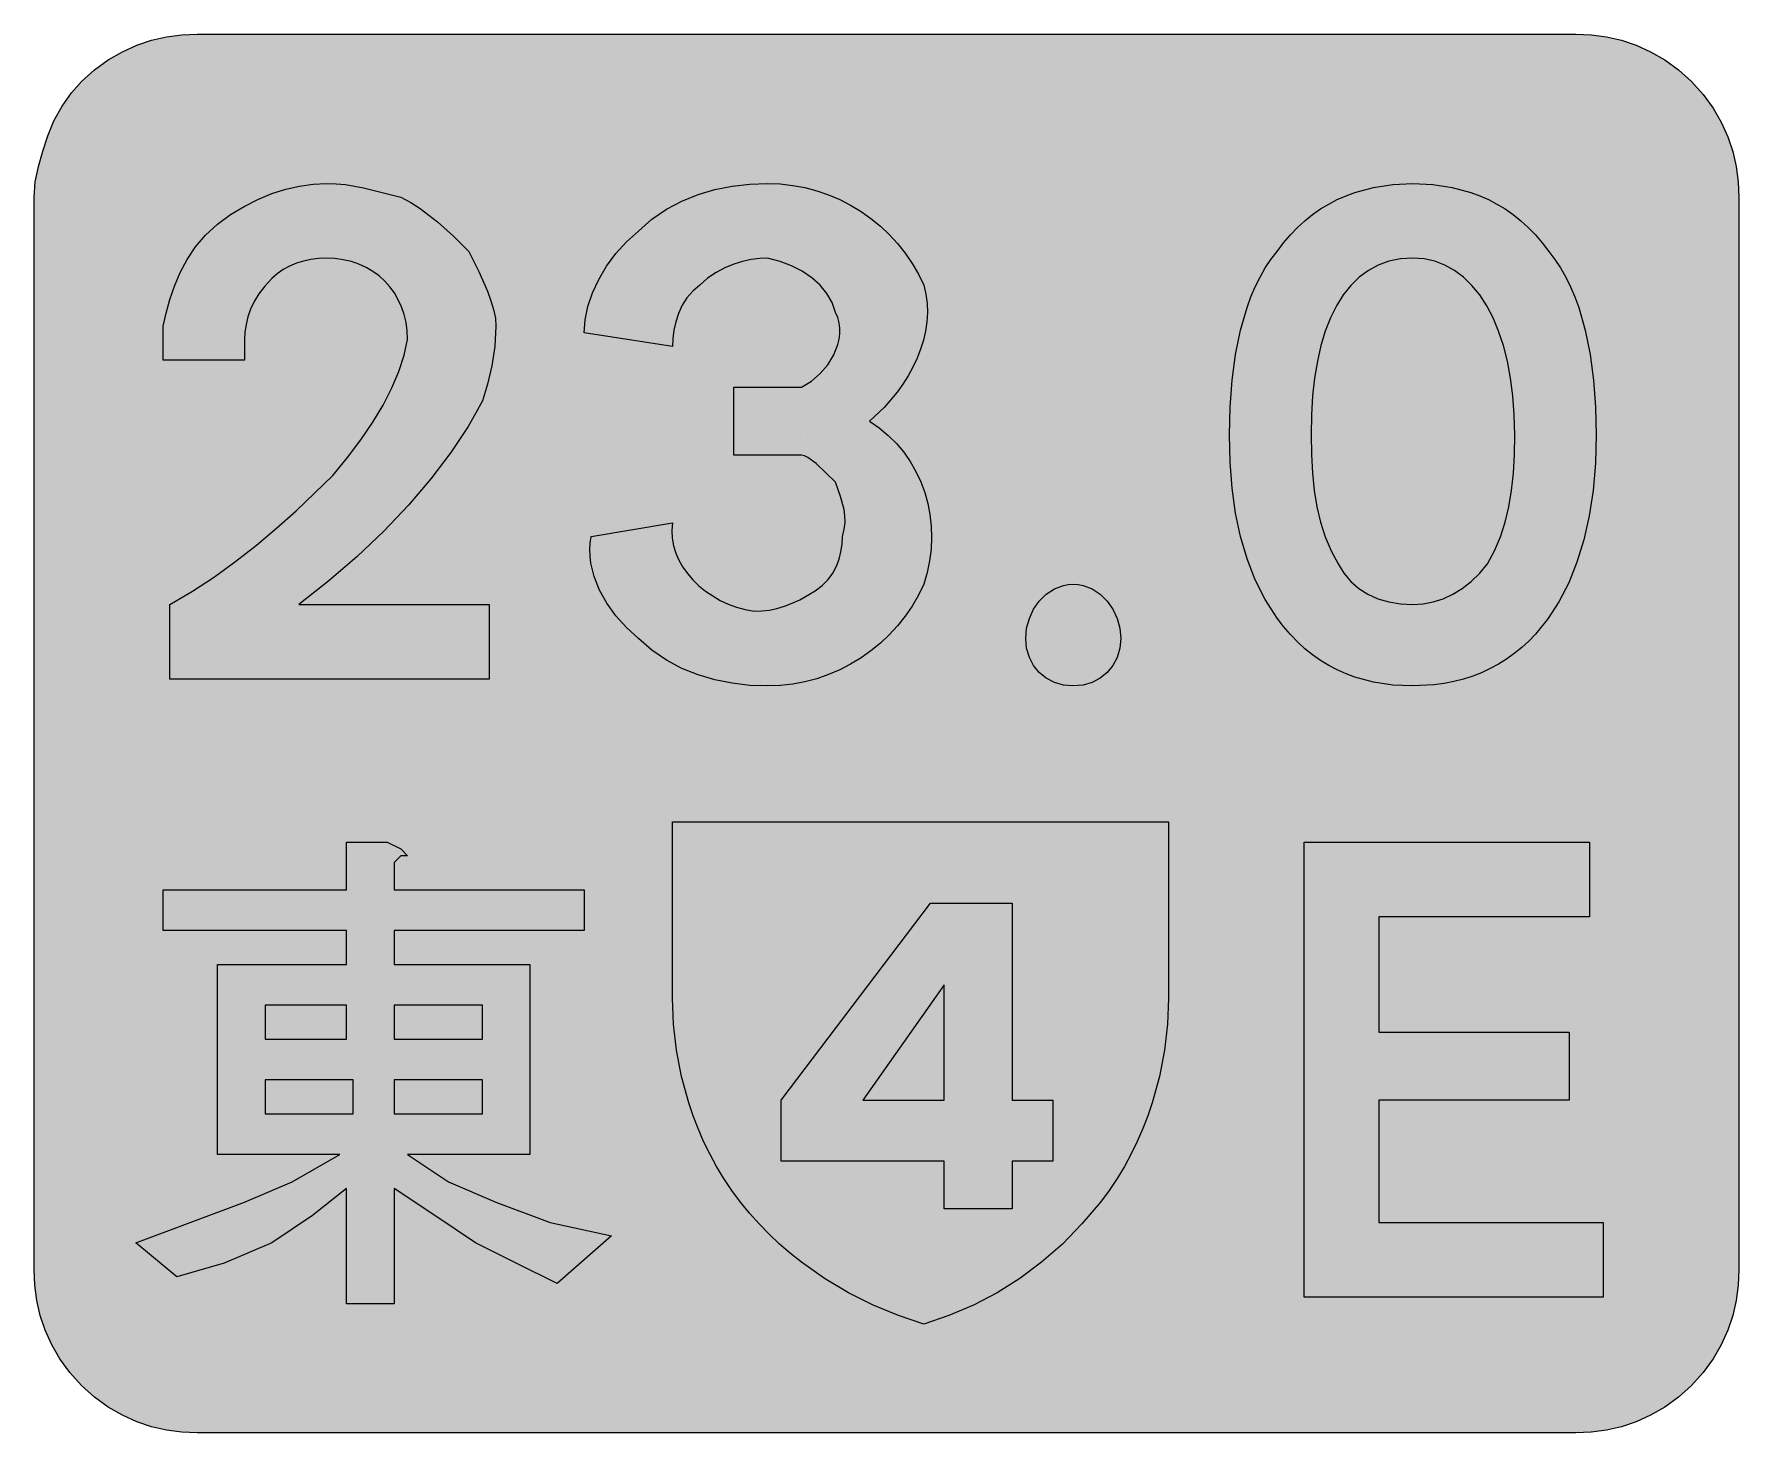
# Model space of a CAD drawing. Header units: metres. Extents: x 133 to 434, y 12 to 259.
import ezdxf

# ---------------------------------------------------------------- set-up
doc = ezdxf.new("R2010")
doc.units = ezdxf.units.M
for name, color, linetype, true_color in [('FILL_BLACK_000000', 7, 'Continuous', 0x000000), ('FILL_LIME_00FF00', 7, 'Continuous', 0x00ff00), ('FILL_WHITE_FFFFFF', 7, 'Continuous', 0xffffff), ('FILL_YELLOW_FFFF00', 7, 'Continuous', 0xffff00), ('STROKE_WHITE_FFFFFF', 7, 'Continuous', 0xffffff)]:
    doc.layers.add(name, color=color, linetype=linetype, true_color=true_color)

msp = doc.modelspace()

# ---------------------------------------------------------------- hatches: boundary and pattern name
at = {"layer": 'FILL_BLACK_000000', "true_color": 0x000000}
h = msp.add_hatch(color=7, dxfattribs=at)
h.dxf.hatch_style = 1
h.paths.add_polyline_path([(313.05, 60), (305.85, 60), (305.85, 51.6), (293.85, 51.6), (293.85, 60), (265.05, 60), (265.05, 70.8), (291.45, 105.6), (305.85, 105.6), (305.85, 70.8), (313.05, 70.8), (313.05, 60)])
h.paths.add_polyline_path([(293.85, 70.8), (293.85, 91.2), (279.45, 70.8), (293.85, 70.8)], flags=16)
at = {"layer": 'FILL_LIME_00FF00', "true_color": 0x00ff00}
h = msp.add_hatch(color=7, dxfattribs=at)
h.dxf.hatch_style = 1
h.paths.add_polyline_path([(405.45, 259.2), (408.15, 259.09), (410.83, 258.73), (413.49, 258.12), (416.1, 257.25), (418.66, 256.09), (421.14, 254.64), (423.55, 252.88), (425.85, 250.8), (427.93, 248.5), (429.69, 246.09), (431.14, 243.61), (432.3, 241.05), (433.17, 238.44), (433.78, 235.78), (434.14, 233.1), (434.25, 230.4), (434.25, 40.8), (434.14, 38.1), (433.78, 35.42), (433.17, 32.76), (432.3, 30.15), (431.14, 27.59), (429.69, 25.11), (427.93, 22.7), (425.85, 20.4), (423.55, 18.32), (421.14, 16.56), (418.66, 15.11), (416.1, 13.95), (413.49, 13.08), (410.83, 12.47), (408.15, 12.11), (405.45, 12), (161.85, 12), (159.15, 12.11), (156.47, 12.47), (153.81, 13.08), (151.2, 13.95), (148.64, 15.11), (146.16, 16.56), (143.75, 18.32), (141.45, 20.4), (139.37, 22.7), (137.61, 25.11), (136.16, 27.59), (135, 30.15), (134.13, 32.76), (133.52, 35.42), (133.16, 38.1), (133.05, 40.8), (133.05, 230.4), (133.26, 233.1), (133.8, 235.8), (134.57, 238.5), (135.45, 241.2), (136.56, 243.88), (138, 246.45), (139.67, 248.79), (141.45, 250.8), (143.75, 252.88), (146.16, 254.64), (148.64, 256.09), (151.2, 257.25), (153.81, 258.12), (156.47, 258.73), (159.15, 259.09), (161.85, 259.2), (405.45, 259.2)])
at = {"layer": 'FILL_WHITE_FFFFFF', "true_color": 0xffffff}
h = msp.add_hatch(color=7, dxfattribs=at)
h.dxf.hatch_style = 1
h.paths.add_polyline_path([(155.85, 201.6), (155.85, 207.6), (156.36, 209.9), (157.01, 212.27), (157.83, 214.67), (158.85, 217.05), (160.09, 219.38), (161.59, 221.61), (163.36, 223.69), (165.45, 225.6), (167.75, 227.29), (170.14, 228.75), (172.58, 229.99), (175.05, 231), (177.52, 231.79), (179.96, 232.35), (182.35, 232.69), (184.65, 232.8), (186.4, 232.75), (188.06, 232.59), (191.25, 232.05), (197.85, 230.4), (199.6, 229.45), (201.24, 228.39), (204.3, 226.05), (207.13, 223.48), (209.85, 220.8), (211.61, 217.22), (213.15, 213.75), (213.76, 212.09), (214.24, 210.51), (214.54, 209), (214.65, 207.6), (214.44, 204.02), (213.9, 200.55), (213.13, 197.31), (212.25, 194.4), (211.06, 192.14), (209.73, 189.85), (206.68, 185.23), (203.16, 180.58), (199.2, 175.95), (194.85, 171.37), (190.14, 166.89), (185.13, 162.56), (179.85, 158.4), (213.45, 158.4), (213.45, 145.2), (157.05, 145.2), (157.05, 158.4), (161.04, 160.76), (164.93, 163.31), (168.69, 166.04), (172.35, 168.9), (175.89, 171.88), (179.33, 174.94), (185.85, 181.2), (188.44, 184.35), (190.78, 187.48), (192.87, 190.59), (194.7, 193.65), (196.24, 196.66), (197.49, 199.59), (198.43, 202.45), (199.05, 205.2), (198.98, 206.75), (198.78, 208.23), (198.44, 209.65), (197.98, 210.99), (197.4, 212.26), (196.71, 213.45), (195.91, 214.55), (195, 215.55), (194, 216.46), (192.9, 217.26), (191.71, 217.95), (190.44, 218.53), (189.1, 218.99), (187.68, 219.33), (186.2, 219.53), (184.65, 219.6), (183.3, 219.54), (181.97, 219.37), (180.66, 219.09), (179.4, 218.7), (178.19, 218.19), (177.06, 217.57), (176, 216.84), (175.05, 216), (173.81, 214.65), (172.78, 213.3), (171.95, 211.95), (171.3, 210.6), (170.82, 209.25), (170.49, 207.9), (170.31, 206.55), (170.25, 205.2), (170.25, 201.6), (155.85, 201.6)])
h = msp.add_hatch(color=7, dxfattribs=at)
h.dxf.hatch_style = 1
h.paths.add_polyline_path([(256.65, 184.8), (256.65, 196.8), (266.25, 196.8), (267.45, 196.8), (268.65, 196.8), (270.38, 197.86), (271.95, 199.2), (273.29, 200.77), (274.35, 202.5), (275.07, 204.35), (275.29, 205.29), (275.4, 206.25), (275.4, 207.21), (275.28, 208.15), (275.03, 209.09), (274.65, 210), (274.04, 211.74), (273.11, 213.36), (271.91, 214.83), (270.45, 216.15), (268.77, 217.3), (266.89, 218.27), (264.84, 219.04), (262.65, 219.6), (261.25, 219.54), (259.76, 219.36), (258.22, 219.03), (256.65, 218.55), (255.08, 217.9), (253.54, 217.07), (252.05, 216.04), (250.65, 214.8), (249.41, 213.79), (248.38, 212.61), (247.55, 211.28), (246.9, 209.85), (246.42, 208.37), (246.09, 206.87), (245.91, 205.4), (245.85, 204), (230.25, 206.4), (230.42, 208.7), (230.91, 211.07), (231.71, 213.47), (232.8, 215.85), (234.18, 218.18), (235.82, 220.41), (237.71, 222.49), (239.85, 224.4), (242.21, 226.48), (244.76, 228.24), (247.49, 229.69), (250.35, 230.85), (253.33, 231.72), (256.39, 232.33), (259.5, 232.69), (262.65, 232.8), (264.88, 232.72), (267.08, 232.47), (269.24, 232.06), (271.35, 231.51), (273.4, 230.8), (275.39, 229.95), (277.31, 228.97), (279.15, 227.85), (280.91, 226.61), (282.57, 225.24), (284.14, 223.76), (285.6, 222.17), (286.95, 220.47), (288.18, 218.67), (289.28, 216.78), (290.25, 214.8), (290.62, 213.21), (290.82, 211.6), (290.87, 209.98), (290.78, 208.35), (290.54, 206.72), (290.17, 205.1), (289.67, 203.49), (289.05, 201.9), (288.32, 200.34), (287.48, 198.82), (286.55, 197.33), (285.53, 195.9), (283.23, 193.21), (280.65, 190.8), (282.38, 189.61), (283.97, 188.28), (285.41, 186.84), (286.71, 185.29), (287.86, 183.64), (288.86, 181.9), (289.7, 180.08), (290.4, 178.2), (290.94, 176.26), (291.33, 174.28), (291.55, 172.26), (291.62, 170.21), (291.52, 168.15), (291.26, 166.09), (290.84, 164.04), (290.25, 162), (289.28, 160.02), (288.18, 158.13), (286.95, 156.33), (285.6, 154.63), (284.14, 153.04), (282.57, 151.56), (280.91, 150.19), (279.15, 148.95), (277.31, 147.83), (275.39, 146.85), (273.4, 146), (271.35, 145.29), (269.24, 144.74), (267.08, 144.33), (264.88, 144.08), (262.65, 144), (259.5, 144.11), (256.39, 144.47), (253.33, 145.08), (250.35, 145.95), (247.49, 147.11), (244.76, 148.56), (242.21, 150.32), (239.85, 152.4), (237.72, 154.31), (235.84, 156.39), (234.24, 158.62), (232.95, 160.95), (232, 163.33), (231.41, 165.73), (231.27, 166.92), (231.22, 168.1), (231.28, 169.26), (231.45, 170.4), (245.85, 172.8), (245.72, 171.45), (245.78, 170.11), (246.01, 168.79), (246.41, 167.49), (246.97, 166.23), (247.66, 165.02), (248.5, 163.85), (249.45, 162.75), (250.52, 161.72), (251.69, 160.76), (252.95, 159.9), (254.29, 159.13), (255.7, 158.47), (257.17, 157.92), (258.69, 157.49), (260.25, 157.2), (261.6, 157.26), (262.95, 157.42), (264.3, 157.71), (265.65, 158.1), (267, 158.61), (268.35, 159.22), (271.05, 160.8), (272.29, 161.75), (273.32, 162.81), (274.15, 163.94), (274.8, 165.15), (275.28, 166.41), (275.61, 167.72), (275.79, 169.05), (275.85, 170.4), (276.19, 171.7), (276.34, 172.91), (276.31, 174.07), (276.15, 175.2), (275.51, 177.49), (274.65, 180), (271.2, 183.3), (269.76, 184.39), (269.15, 184.69), (268.65, 184.8), (256.65, 184.8)])
h = msp.add_hatch(color=7, dxfattribs=at)
h.dxf.hatch_style = 1
h.paths.add_polyline_path([(344.72, 198.02), (345.33, 202.55), (346.2, 206.85), (347.36, 210.86), (348.04, 212.75), (348.81, 214.56), (349.65, 216.27), (350.57, 217.88), (351.57, 219.39), (352.65, 220.8), (353.8, 222.32), (355.01, 223.73), (356.27, 225.03), (357.58, 226.22), (358.94, 227.31), (360.35, 228.29), (361.8, 229.17), (363.3, 229.95), (364.84, 230.63), (366.42, 231.22), (369.69, 232.11), (373.11, 232.63), (376.65, 232.8), (380.19, 232.63), (383.61, 232.11), (386.88, 231.22), (388.46, 230.63), (390, 229.95), (391.5, 229.17), (392.95, 228.29), (394.36, 227.31), (395.72, 226.22), (397.03, 225.03), (398.29, 223.73), (399.5, 222.32), (400.65, 220.8), (401.73, 219.39), (402.73, 217.88), (403.65, 216.27), (404.49, 214.56), (405.26, 212.75), (405.94, 210.86), (407.1, 206.85), (407.97, 202.55), (408.58, 198.02), (408.94, 193.29), (409.05, 188.4), (408.91, 183.35), (408.49, 178.57), (407.81, 174.05), (406.86, 169.82), (405.64, 165.87), (404.18, 162.22), (402.46, 158.88), (400.5, 155.85), (398.3, 153.14), (397.11, 151.92), (395.87, 150.77), (394.56, 149.71), (393.2, 148.74), (391.79, 147.85), (390.32, 147.06), (388.79, 146.35), (387.22, 145.73), (385.58, 145.21), (383.9, 144.78), (382.16, 144.44), (380.38, 144.2), (376.65, 144), (373.11, 144.17), (369.69, 144.69), (366.42, 145.58), (364.84, 146.17), (363.3, 146.85), (361.8, 147.63), (360.35, 148.51), (358.94, 149.49), (357.58, 150.58), (356.27, 151.77), (355.01, 153.07), (353.8, 154.48), (352.65, 156), (350.57, 159.26), (348.81, 162.75), (347.36, 166.46), (346.2, 170.4), (345.33, 174.56), (344.72, 178.95), (344.36, 183.56), (344.25, 188.4), (344.36, 193.29), (344.72, 198.02)])
h.paths.add_polyline_path([(380.23, 158.85), (381.99, 159.41), (383.7, 160.2), (385.36, 161.21), (386.94, 162.45), (388.45, 163.91), (389.85, 165.6), (391.09, 167.91), (392.12, 170.34), (392.95, 172.92), (393.6, 175.65), (394.08, 178.55), (394.41, 181.63), (394.59, 184.91), (394.65, 188.4), (394.57, 191.91), (394.32, 195.25), (393.91, 198.41), (393.36, 201.37), (392.65, 204.14), (391.8, 206.71), (390.82, 209.06), (389.7, 211.2), (388.46, 213.11), (387.09, 214.79), (385.61, 216.23), (384.02, 217.42), (382.32, 218.37), (380.52, 219.05), (378.63, 219.46), (376.65, 219.6), (374.47, 219.46), (372.43, 219.05), (370.53, 218.37), (368.78, 217.42), (367.16, 216.23), (365.68, 214.79), (364.35, 213.11), (363.15, 211.2), (362.1, 209.06), (361.18, 206.71), (360.41, 204.14), (359.78, 201.37), (359.28, 198.41), (358.93, 195.25), (358.72, 191.91), (358.65, 188.4), (358.71, 184.91), (358.89, 181.63), (359.22, 178.55), (359.7, 175.65), (360.35, 172.92), (361.18, 170.34), (362.21, 167.91), (363.45, 165.6), (364.46, 163.91), (365.68, 162.45), (367.1, 161.21), (368.7, 160.2), (370.47, 159.41), (372.39, 158.85), (374.46, 158.51), (376.65, 158.4), (378.45, 158.51), (380.23, 158.85)], flags=16)
h = msp.add_hatch(color=7, dxfattribs=at)
h.dxf.hatch_style = 1
h.paths.add_polyline_path([(324.89, 150.66), (324.41, 149.06), (323.66, 147.63), (322.65, 146.4), (321.42, 145.39), (319.99, 144.64), (318.39, 144.16), (316.65, 144), (314.91, 144.16), (313.31, 144.64), (311.88, 145.39), (310.65, 146.4), (309.64, 147.63), (308.89, 149.06), (308.41, 150.66), (308.25, 152.4), (308.41, 154.19), (308.89, 155.92), (309.64, 157.55), (310.65, 159), (311.88, 160.23), (313.31, 161.17), (314.91, 161.78), (315.76, 161.94), (316.65, 162), (317.54, 161.94), (318.39, 161.78), (319.99, 161.17), (321.42, 160.23), (322.65, 159), (323.66, 157.55), (324.41, 155.92), (324.89, 154.19), (325.05, 152.4), (324.89, 150.66)])
h = msp.add_hatch(color=7, dxfattribs=at)
h.dxf.hatch_style = 1
h.paths.add_polyline_path([(196.65, 112.8), (196.65, 108), (230.25, 108), (230.25, 100.8), (196.65, 100.8), (196.65, 94.8), (220.65, 94.8), (220.65, 61.2), (199.05, 61.2), (206.25, 56.4), (214.65, 52.8), (224.25, 49.2), (235.05, 46.8), (225.45, 38.4), (218.25, 42), (211.05, 45.6), (203.85, 50.4), (196.65, 55.2), (196.65, 34.8), (188.25, 34.8), (188.25, 55.2), (182.25, 50.4), (175.05, 45.6), (166.65, 42), (158.25, 39.6), (151.05, 45.6), (160.65, 49.2), (170.25, 52.8), (178.65, 56.4), (187.05, 61.2), (165.45, 61.2), (165.45, 94.8), (188.25, 94.8), (188.25, 100.8), (155.85, 100.8), (155.85, 108), (188.25, 108), (188.25, 116.4), (195.45, 116.4), (197.85, 115.2), (199.05, 114), (197.85, 114), (196.65, 112.8)])
h.paths.add_polyline_path([(188.25, 81.6), (188.25, 87.6), (173.85, 87.6), (173.85, 81.6), (188.25, 81.6)], flags=16)
h.paths.add_polyline_path([(196.65, 68.4), (212.25, 68.4), (212.25, 74.4), (196.65, 74.4), (196.65, 68.4)], flags=16)
h.paths.add_polyline_path([(196.65, 87.6), (196.65, 81.6), (212.25, 81.6), (212.25, 87.6), (196.65, 87.6)], flags=16)
h.paths.add_polyline_path([(189.45, 74.4), (173.85, 74.4), (173.85, 68.4), (189.45, 68.4), (189.45, 74.4)], flags=16)
h = msp.add_hatch(color=7, dxfattribs=at)
h.dxf.hatch_style = 1
h.paths.add_polyline_path([(357.45, 116.4), (407.85, 116.4), (407.85, 103.2), (370.65, 103.2), (370.65, 82.8), (404.25, 82.8), (404.25, 70.8), (370.65, 70.8), (370.65, 49.2), (410.25, 49.2), (410.25, 36), (357.45, 36), (357.45, 116.4)])
at = {"layer": 'FILL_YELLOW_FFFF00', "true_color": 0xffff00}
h = msp.add_hatch(color=7, dxfattribs=at)
h.dxf.hatch_style = 1
h.paths.add_polyline_path([(285.76, 32.72), (281.31, 34.57), (276.94, 36.77), (272.7, 39.3), (268.63, 42.17), (266.67, 43.73), (264.77, 45.37), (262.93, 47.1), (261.16, 48.92), (259.47, 50.82), (257.85, 52.8), (256.33, 54.85), (254.92, 56.96), (253.62, 59.1), (252.43, 61.29), (251.34, 63.52), (250.36, 65.77), (249.48, 68.05), (248.7, 70.35), (247.43, 74.98), (246.54, 79.63), (246.02, 84.25), (245.85, 88.8), (245.85, 120), (333.45, 120), (333.45, 88.8), (333.28, 84.25), (332.76, 79.63), (331.87, 74.98), (330.6, 70.35), (329.82, 68.05), (328.94, 65.77), (327.96, 63.52), (326.87, 61.29), (325.68, 59.1), (324.38, 56.96), (322.97, 54.85), (321.45, 52.8), (318.19, 48.92), (314.72, 45.37), (311.05, 42.17), (307.2, 39.3), (303.18, 36.77), (299.01, 34.57), (294.69, 32.72), (290.25, 31.2), (285.76, 32.72)])

# ---------------------------------------------------------------- linework, layer by layer
at = {"layer": 'FILL_BLACK_000000', "lineweight": 0, "true_color": 0x000000}
for points in [[(313.05, 60), (305.85, 60), (305.85, 51.6), (293.85, 51.6), (293.85, 60), (265.05, 60), (265.05, 70.8), (291.45, 105.6), (305.85, 105.6), (305.85, 70.8), (313.05, 70.8)], [(293.85, 70.8), (293.85, 91.2), (279.45, 70.8)]]:
    msp.add_lwpolyline(points, close=True, dxfattribs=at)
at = {"layer": 'FILL_LIME_00FF00', "lineweight": 0, "true_color": 0x00ff00}
msp.add_lwpolyline([(405.45, 259.2), (408.15, 259.09), (410.83, 258.73), (413.49, 258.12), (416.1, 257.25), (418.66, 256.09), (421.14, 254.64), (423.55, 252.88), (425.85, 250.8), (427.93, 248.5), (429.69, 246.09), (431.14, 243.61), (432.3, 241.05), (433.17, 238.44), (433.78, 235.78), (434.14, 233.1), (434.25, 230.4), (434.25, 40.8), (434.14, 38.1), (433.78, 35.42), (433.17, 32.76), (432.3, 30.15), (431.14, 27.59), (429.69, 25.11), (427.93, 22.7), (425.85, 20.4), (423.55, 18.32), (421.14, 16.56), (418.66, 15.11), (416.1, 13.95), (413.49, 13.08), (410.83, 12.47), (408.15, 12.11), (405.45, 12), (161.85, 12), (159.15, 12.11), (156.47, 12.47), (153.81, 13.08), (151.2, 13.95), (148.64, 15.11), (146.16, 16.56), (143.75, 18.32), (141.45, 20.4), (139.37, 22.7), (137.61, 25.11), (136.16, 27.59), (135, 30.15), (134.13, 32.76), (133.52, 35.42), (133.16, 38.1), (133.05, 40.8), (133.05, 230.4), (133.26, 233.1), (133.8, 235.8), (134.57, 238.5), (135.45, 241.2), (136.56, 243.88), (138, 246.45), (139.67, 248.79), (141.45, 250.8), (143.75, 252.88), (146.16, 254.64), (148.64, 256.09), (151.2, 257.25), (153.81, 258.12), (156.47, 258.73), (159.15, 259.09), (161.85, 259.2)], close=True, dxfattribs=at)
at = {"layer": 'FILL_WHITE_FFFFFF', "lineweight": 0, "true_color": 0xffffff}
for points in [[(155.85, 201.6), (155.85, 207.6), (156.36, 209.9), (157.01, 212.27), (157.83, 214.67), (158.85, 217.05), (160.09, 219.38), (161.59, 221.61), (163.36, 223.69), (165.45, 225.6), (167.75, 227.29), (170.14, 228.75), (172.58, 229.99), (175.05, 231), (177.52, 231.79), (179.96, 232.35), (182.35, 232.69), (184.65, 232.8), (186.4, 232.75), (188.06, 232.59), (191.25, 232.05), (197.85, 230.4), (199.6, 229.45), (201.24, 228.39), (204.3, 226.05), (207.13, 223.48), (209.85, 220.8), (211.61, 217.22), (213.15, 213.75), (213.76, 212.09), (214.24, 210.51), (214.54, 209), (214.65, 207.6), (214.44, 204.02), (213.9, 200.55), (213.13, 197.31), (212.25, 194.4), (211.06, 192.14), (209.73, 189.85), (206.68, 185.23), (203.16, 180.58), (199.2, 175.95), (194.85, 171.37), (190.14, 166.89), (185.13, 162.56), (179.85, 158.4), (213.45, 158.4), (213.45, 145.2), (157.05, 145.2), (157.05, 158.4), (161.04, 160.76), (164.93, 163.31), (168.69, 166.04), (172.35, 168.9), (175.89, 171.88), (179.33, 174.94), (185.85, 181.2), (188.44, 184.35), (190.78, 187.48), (192.87, 190.59), (194.7, 193.65), (196.24, 196.66), (197.49, 199.59), (198.43, 202.45), (199.05, 205.2), (198.98, 206.75), (198.78, 208.23), (198.44, 209.65), (197.98, 210.99), (197.4, 212.26), (196.71, 213.45), (195.91, 214.55), (195, 215.55), (194, 216.46), (192.9, 217.26), (191.71, 217.95), (190.44, 218.53), (189.1, 218.99), (187.68, 219.33), (186.2, 219.53), (184.65, 219.6), (183.3, 219.54), (181.97, 219.37), (180.66, 219.09), (179.4, 218.7), (178.19, 218.19), (177.06, 217.57), (176, 216.84), (175.05, 216), (173.81, 214.65), (172.78, 213.3), (171.95, 211.95), (171.3, 210.6), (170.82, 209.25), (170.49, 207.9), (170.31, 206.55), (170.25, 205.2), (170.25, 201.6)], [(256.65, 184.8), (256.65, 196.8), (266.25, 196.8), (267.45, 196.8), (268.65, 196.8), (270.38, 197.86), (271.95, 199.2), (273.29, 200.77), (274.35, 202.5), (275.07, 204.35), (275.29, 205.29), (275.4, 206.25), (275.4, 207.21), (275.28, 208.15), (275.03, 209.09), (274.65, 210), (274.04, 211.74), (273.11, 213.36), (271.91, 214.83), (270.45, 216.15), (268.77, 217.3), (266.89, 218.27), (264.84, 219.04), (262.65, 219.6), (261.25, 219.54), (259.76, 219.36), (258.22, 219.03), (256.65, 218.55), (255.08, 217.9), (253.54, 217.07), (252.05, 216.04), (250.65, 214.8), (249.41, 213.79), (248.38, 212.61), (247.55, 211.28), (246.9, 209.85), (246.42, 208.37), (246.09, 206.87), (245.91, 205.4), (245.85, 204), (230.25, 206.4), (230.42, 208.7), (230.91, 211.07), (231.71, 213.47), (232.8, 215.85), (234.18, 218.18), (235.82, 220.41), (237.71, 222.49), (239.85, 224.4), (242.21, 226.48), (244.76, 228.24), (247.49, 229.69), (250.35, 230.85), (253.33, 231.72), (256.39, 232.33), (259.5, 232.69), (262.65, 232.8), (264.88, 232.72), (267.08, 232.47), (269.24, 232.06), (271.35, 231.51), (273.4, 230.8), (275.39, 229.95), (277.31, 228.97), (279.15, 227.85), (280.91, 226.61), (282.57, 225.24), (284.14, 223.76), (285.6, 222.17), (286.95, 220.47), (288.18, 218.67), (289.28, 216.78), (290.25, 214.8), (290.62, 213.21), (290.82, 211.6), (290.87, 209.98), (290.78, 208.35), (290.54, 206.72), (290.17, 205.1), (289.67, 203.49), (289.05, 201.9), (288.32, 200.34), (287.48, 198.82), (286.55, 197.33), (285.53, 195.9), (283.23, 193.21), (280.65, 190.8), (282.38, 189.61), (283.97, 188.28), (285.41, 186.84), (286.71, 185.29), (287.86, 183.64), (288.86, 181.9), (289.7, 180.08), (290.4, 178.2), (290.94, 176.26), (291.33, 174.28), (291.55, 172.26), (291.62, 170.21), (291.52, 168.15), (291.26, 166.09), (290.84, 164.04), (290.25, 162), (289.28, 160.02), (288.18, 158.13), (286.95, 156.33), (285.6, 154.63), (284.14, 153.04), (282.57, 151.56), (280.91, 150.19), (279.15, 148.95), (277.31, 147.83), (275.39, 146.85), (273.4, 146), (271.35, 145.29), (269.24, 144.74), (267.08, 144.33), (264.88, 144.08), (262.65, 144), (259.5, 144.11), (256.39, 144.47), (253.33, 145.08), (250.35, 145.95), (247.49, 147.11), (244.76, 148.56), (242.21, 150.32), (239.85, 152.4), (237.72, 154.31), (235.84, 156.39), (234.24, 158.62), (232.95, 160.95), (232, 163.33), (231.41, 165.73), (231.27, 166.92), (231.22, 168.1), (231.28, 169.26), (231.45, 170.4), (245.85, 172.8), (245.72, 171.45), (245.78, 170.11), (246.01, 168.79), (246.41, 167.49), (246.97, 166.23), (247.66, 165.02), (248.5, 163.85), (249.45, 162.75), (250.52, 161.72), (251.69, 160.76), (252.95, 159.9), (254.29, 159.13), (255.7, 158.47), (257.17, 157.92), (258.69, 157.49), (260.25, 157.2), (261.6, 157.26), (262.95, 157.42), (264.3, 157.71), (265.65, 158.1), (267, 158.61), (268.35, 159.22), (271.05, 160.8), (272.29, 161.75), (273.32, 162.81), (274.15, 163.94), (274.8, 165.15), (275.28, 166.41), (275.61, 167.72), (275.79, 169.05), (275.85, 170.4), (276.19, 171.7), (276.34, 172.91), (276.31, 174.07), (276.15, 175.2), (275.51, 177.49), (274.65, 180), (271.2, 183.3), (269.76, 184.39), (269.15, 184.69), (268.65, 184.8)], [(344.72, 198.02), (345.33, 202.55), (346.2, 206.85), (347.36, 210.86), (348.04, 212.75), (348.81, 214.56), (349.65, 216.27), (350.57, 217.88), (351.57, 219.39), (352.65, 220.8), (353.8, 222.32), (355.01, 223.73), (356.27, 225.03), (357.58, 226.22), (358.94, 227.31), (360.35, 228.29), (361.8, 229.17), (363.3, 229.95), (364.84, 230.63), (366.42, 231.22), (369.69, 232.11), (373.11, 232.63), (376.65, 232.8), (380.19, 232.63), (383.61, 232.11), (386.88, 231.22), (388.46, 230.63), (390, 229.95), (391.5, 229.17), (392.95, 228.29), (394.36, 227.31), (395.72, 226.22), (397.03, 225.03), (398.29, 223.73), (399.5, 222.32), (400.65, 220.8), (401.73, 219.39), (402.73, 217.88), (403.65, 216.27), (404.49, 214.56), (405.26, 212.75), (405.94, 210.86), (407.1, 206.85), (407.97, 202.55), (408.58, 198.02), (408.94, 193.29), (409.05, 188.4), (408.91, 183.35), (408.49, 178.57), (407.81, 174.05), (406.86, 169.82), (405.64, 165.87), (404.18, 162.22), (402.46, 158.88), (400.5, 155.85), (398.3, 153.14), (397.11, 151.92), (395.87, 150.77), (394.56, 149.71), (393.2, 148.74), (391.79, 147.85), (390.32, 147.06), (388.79, 146.35), (387.22, 145.73), (385.58, 145.21), (383.9, 144.78), (382.16, 144.44), (380.38, 144.2), (376.65, 144), (373.11, 144.17), (369.69, 144.69), (366.42, 145.58), (364.84, 146.17), (363.3, 146.85), (361.8, 147.63), (360.35, 148.51), (358.94, 149.49), (357.58, 150.58), (356.27, 151.77), (355.01, 153.07), (353.8, 154.48), (352.65, 156), (350.57, 159.26), (348.81, 162.75), (347.36, 166.46), (346.2, 170.4), (345.33, 174.56), (344.72, 178.95), (344.36, 183.56), (344.25, 188.4), (344.36, 193.29)], [(380.23, 158.85), (381.99, 159.41), (383.7, 160.2), (385.36, 161.21), (386.94, 162.45), (388.45, 163.91), (389.85, 165.6), (391.09, 167.91), (392.12, 170.34), (392.95, 172.92), (393.6, 175.65), (394.08, 178.55), (394.41, 181.63), (394.59, 184.91), (394.65, 188.4), (394.57, 191.91), (394.32, 195.25), (393.91, 198.41), (393.36, 201.37), (392.65, 204.14), (391.8, 206.71), (390.82, 209.06), (389.7, 211.2), (388.46, 213.11), (387.09, 214.79), (385.61, 216.23), (384.02, 217.42), (382.32, 218.37), (380.52, 219.05), (378.63, 219.46), (376.65, 219.6), (374.47, 219.46), (372.43, 219.05), (370.53, 218.37), (368.78, 217.42), (367.16, 216.23), (365.68, 214.79), (364.35, 213.11), (363.15, 211.2), (362.1, 209.06), (361.18, 206.71), (360.41, 204.14), (359.78, 201.37), (359.28, 198.41), (358.93, 195.25), (358.72, 191.91), (358.65, 188.4), (358.71, 184.91), (358.89, 181.63), (359.22, 178.55), (359.7, 175.65), (360.35, 172.92), (361.18, 170.34), (362.21, 167.91), (363.45, 165.6), (364.46, 163.91), (365.68, 162.45), (367.1, 161.21), (368.7, 160.2), (370.47, 159.41), (372.39, 158.85), (374.46, 158.51), (376.65, 158.4), (378.45, 158.51)], [(324.89, 150.66), (324.41, 149.06), (323.66, 147.63), (322.65, 146.4), (321.42, 145.39), (319.99, 144.64), (318.39, 144.16), (316.65, 144), (314.91, 144.16), (313.31, 144.64), (311.88, 145.39), (310.65, 146.4), (309.64, 147.63), (308.89, 149.06), (308.41, 150.66), (308.25, 152.4), (308.41, 154.19), (308.89, 155.92), (309.64, 157.55), (310.65, 159), (311.88, 160.23), (313.31, 161.17), (314.91, 161.78), (315.76, 161.94), (316.65, 162), (317.54, 161.94), (318.39, 161.78), (319.99, 161.17), (321.42, 160.23), (322.65, 159), (323.66, 157.55), (324.41, 155.92), (324.89, 154.19), (325.05, 152.4)], [(196.65, 112.8), (196.65, 108), (230.25, 108), (230.25, 100.8), (196.65, 100.8), (196.65, 94.8), (220.65, 94.8), (220.65, 61.2), (199.05, 61.2), (206.25, 56.4), (214.65, 52.8), (224.25, 49.2), (235.05, 46.8), (225.45, 38.4), (218.25, 42), (211.05, 45.6), (203.85, 50.4), (196.65, 55.2), (196.65, 34.8), (188.25, 34.8), (188.25, 55.2), (182.25, 50.4), (175.05, 45.6), (166.65, 42), (158.25, 39.6), (151.05, 45.6), (160.65, 49.2), (170.25, 52.8), (178.65, 56.4), (187.05, 61.2), (165.45, 61.2), (165.45, 94.8), (188.25, 94.8), (188.25, 100.8), (155.85, 100.8), (155.85, 108), (188.25, 108), (188.25, 116.4), (195.45, 116.4), (197.85, 115.2), (199.05, 114), (197.85, 114)], [(357.45, 116.4), (407.85, 116.4), (407.85, 103.2), (370.65, 103.2), (370.65, 82.8), (404.25, 82.8), (404.25, 70.8), (370.65, 70.8), (370.65, 49.2), (410.25, 49.2), (410.25, 36), (357.45, 36)], [(188.25, 81.6), (188.25, 87.6), (173.85, 87.6), (173.85, 81.6)], [(196.65, 87.6), (196.65, 81.6), (212.25, 81.6), (212.25, 87.6)], [(189.45, 74.4), (173.85, 74.4), (173.85, 68.4), (189.45, 68.4)], [(196.65, 68.4), (212.25, 68.4), (212.25, 74.4), (196.65, 74.4)]]:
    msp.add_lwpolyline(points, close=True, dxfattribs=at)
at = {"layer": 'FILL_YELLOW_FFFF00', "lineweight": 0, "true_color": 0xffff00}
msp.add_lwpolyline([(285.76, 32.72), (281.31, 34.57), (276.94, 36.77), (272.7, 39.3), (268.63, 42.17), (266.67, 43.73), (264.77, 45.37), (262.93, 47.1), (261.16, 48.92), (259.47, 50.82), (257.85, 52.8), (256.33, 54.85), (254.92, 56.96), (253.62, 59.1), (252.43, 61.29), (251.34, 63.52), (250.36, 65.77), (249.48, 68.05), (248.7, 70.35), (247.43, 74.98), (246.54, 79.63), (246.02, 84.25), (245.85, 88.8), (245.85, 120), (333.45, 120), (333.45, 88.8), (333.28, 84.25), (332.76, 79.63), (331.87, 74.98), (330.6, 70.35), (329.82, 68.05), (328.94, 65.77), (327.96, 63.52), (326.87, 61.29), (325.68, 59.1), (324.38, 56.96), (322.97, 54.85), (321.45, 52.8), (318.19, 48.92), (314.72, 45.37), (311.05, 42.17), (307.2, 39.3), (303.18, 36.77), (299.01, 34.57), (294.69, 32.72), (290.25, 31.2)], close=True, dxfattribs=at)
at = {"layer": 'STROKE_WHITE_FFFFFF', "lineweight": 0, "true_color": 0xffffff}
for points in [[(268.45, 187.84), (268.45, 187.84)], [(344.25, 188.4), (344.25, 188.4)], [(348.45, 187.84), (348.45, 187.84)], [(348.45, 187.84), (348.45, 187.84)], [(348.45, 187.84), (348.45, 187.84)], [(348.45, 187.84), (348.45, 187.84)], [(348.45, 187.84), (348.45, 187.84)]]:
    msp.add_lwpolyline(points, dxfattribs=at)

doc.saveas('drawing.dxf')
